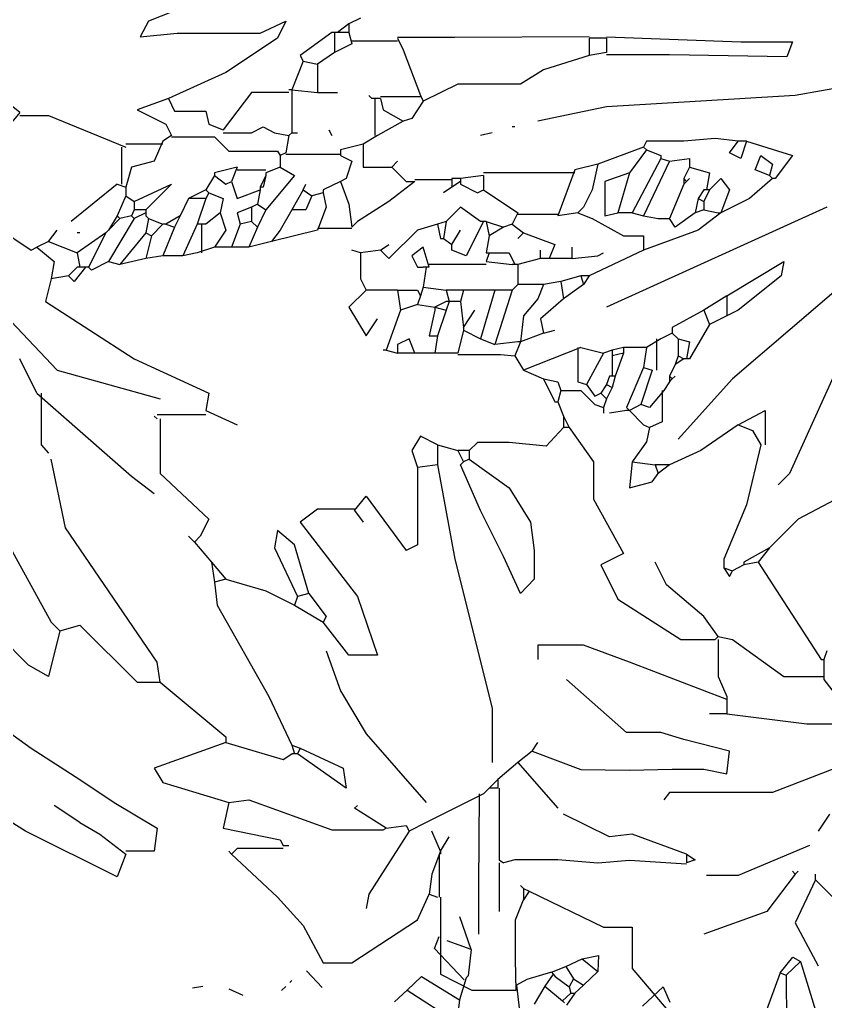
# Model space of a CAD drawing. Header units: metres. Extents: x 1769 to 3632, y 809 to 2652.
# Drawn here: x 2677.8147 to 2678.0442, y 1871.9691 to 1872.2486 of the extents above; entities that cross this region are included whole.
import ezdxf

# ---------------------------------------------------------------- set-up
doc = ezdxf.new("R2010")
doc.units = ezdxf.units.M
doc.header["$LTSCALE"] = 10
doc.layers.add('L-PLNT', color=66, linetype='Continuous')

# ---------------------------------------------------------------- blocks, each defined once
blk = doc.blocks.new('GARRA DE LEON')
at = {"layer": 'L-PLNT', "color": 65, "linetype": 'Continuous'}
for p, q in [((1271.7117, 335.3075), (1271.7821, 335.3903)), ((1271.4342, 335.3158), (1271.4798, 335.3386)), ((1271.4798, 335.3386), (1271.5439, 335.3386)), ((1271.5439, 335.3386), (1271.5429, 335.2951)), ((1271.4342, 335.204), (1271.4342, 335.3158)), ((1271.7117, 335.2474), (1271.7117, 335.3075)), ((1271.9477, 335.2412), (1271.9809, 335.3034)), ((1271.2354, 335.2454), (1271.2644, 335.2992)), ((1271.2644, 335.2992), (1271.3059, 335.2992)), ((1271.3059, 335.2992), (1271.4011, 335.2371)), ((1271.5429, 335.2951), (1271.5429, 335.2371)), ((1271.1982, 335.204), (1271.2354, 335.2454)), ((1271.4891, 335.1874), (1271.4891, 335.2578)), ((1271.5626, 335.1957), (1271.6703, 335.2474)), ((1271.6703, 335.2474), (1271.7117, 335.2474)), ((1271.9063, 335.2247), (1271.8152, 335.2578)), ((1271.9767, 335.1791), (1272.043, 335.2454)), ((1271.4011, 335.2371), (1271.4177, 335.1998)), ((1271.5429, 335.2371), (1271.5543, 335.2081)), ((1271.9767, 335.1791), (1271.9477, 335.2412)), ((1271.3307, 335.1998), (1271.3265, 335.2205)), ((1271.5191, 335.1543), (1271.5191, 335.2247)), ((1271.9477, 335.1708), (1271.9063, 335.2247)), ((1271.1319, 335.1418), (1271.1982, 335.204)), ((1271.4177, 335.1998), (1271.4301, 335.204)), ((1271.4321, 335.1418), (1271.4321, 335.204)), ((1271.5543, 335.1915), (1271.5543, 335.2081)), ((1271.5626, 335.1957), (1271.5543, 335.2081)), ((1271.3887, 335.1087), (1271.3307, 335.1998)), ((1271.4218, 335.1708), (1271.4177, 335.1998)), ((1271.5543, 335.1915), (1271.5502, 335.1874)), ((1271.5543, 335.1915), (1271.5626, 335.1957)), ((1270.9663, 335.175), (1270.8337, 335.1087)), ((1270.9787, 335.1418), (1270.9663, 335.175)), ((1271.4901, 335.0549), (1271.4891, 335.1874)), ((1271.9767, 335.1791), (1271.9767, 335.1708)), ((1271.4342, 335.1377), (1271.4218, 335.1708)), ((1271.8649, 335.1729), (1271.8194, 335.1729)), ((1271.9684, 335.1294), (1271.8649, 335.1729)), ((1271.9477, 335.1708), (1271.9436, 335.1667)), ((1271.9477, 335.1708), (1271.9519, 335.1667)), ((1271.5191, 335.1501), (1271.5253, 335.1543)), ((1271.5191, 335.0466), (1271.5191, 335.1501)), ((1271.5419, 335.1504), (1271.5253, 335.1543)), ((1271.604, 335.1504), (1271.5419, 335.1504)), ((1271.662, 335.1548), (1271.604, 335.1504)), ((1271.7076, 335.1512), (1271.662, 335.1548)), ((1271.7904, 335.1563), (1271.7076, 335.1512)), ((1271.8028, 335.1501), (1271.7904, 335.1543)), ((1271.7904, 335.1418), (1271.7904, 335.1543)), ((1271.7904, 335.1418), (1271.8028, 335.1501)), ((1270.9414, 335.1129), (1270.9787, 335.1418)), ((1271.0201, 335.1377), (1270.9787, 335.1377)), ((1271.0242, 335.1046), (1271.0201, 335.1377)), ((1271.1319, 335.1418), (1271.1278, 335.1377)), ((1271.1402, 335.1336), (1271.1319, 335.1418)), ((1271.2064, 335.1336), (1271.1402, 335.1336)), ((1271.4342, 335.1377), (1271.4218, 335.1087)), ((1271.4342, 335.1377), (1271.4342, 335.1418)), ((1271.4342, 335.1377), (1271.4466, 335.117)), ((1271.7904, 335.1418), (1271.7117, 335.1129)), ((1271.1195, 335.1046), (1271.2023, 335.1211)), ((1271.2023, 335.1211), (1271.2064, 335.1294)), ((1271.2064, 335.1294), (1271.2147, 335.1294)), ((1271.6786, 335.117), (1271.6123, 335.0839)), ((1271.7117, 335.1129), (1271.6786, 335.117)), ((1270.8337, 335.1087), (1270.7343, 335.0466)), ((1270.9124, 335.0963), (1270.9414, 335.1129)), ((1270.9124, 335.0963), (1270.9414, 335.1129)), ((1270.9621, 335.0673), (1271.0242, 335.1046)), ((1271.1278, 335.0673), (1271.1195, 335.1046)), ((1271.1568, 335.0632), (1271.2769, 335.1067)), ((1271.2769, 335.1067), (1271.3514, 335.1067)), ((1271.3555, 335.1046), (1271.31, 335.0756)), ((1271.3514, 335.1067), (1271.3555, 335.1046)), ((1271.3555, 335.1046), (1271.3845, 335.1004)), ((1271.3845, 335.1004), (1271.3887, 335.1087)), ((1271.4135, 335.0963), (1271.3887, 335.1087)), ((1271.9974, 335.0839), (1271.9809, 335.1087)), ((1270.9124, 335.0963), (1270.8752, 335.0714)), ((1271.4963, 335.0549), (1271.4135, 335.0963)), ((1271.31, 335.0756), (1271.3141, 335.0714)), ((1271.546, 335.0093), (1271.604, 335.0756)), ((1270.9124, 335.0342), (1270.9621, 335.0673)), ((1271.0325, 335.0383), (1271.1278, 335.0673)), ((1271.1278, 335.0673), (1271.1568, 335.0632)), ((1271.3265, 334.9679), (1271.4135, 335.0673)), ((1271.7655, 335.0528), (1271.7572, 335.0632)), ((1271.2976, 335.0466), (1271.2272, 334.9969)), ((1271.2934, 335.0176), (1271.2976, 335.0466)), ((1271.5046, 335.0466), (1271.4963, 335.0549)), ((1271.517, 335.0342), (1271.5046, 335.0466)), ((1271.517, 335.0466), (1271.5046, 335.0466)), ((1271.517, 335.0342), (1271.517, 335.0466)), ((1271.9146, 335.0528), (1271.7655, 335.0528)), ((1272.0057, 335.0176), (1271.9146, 335.0528)), ((1270.842, 334.9886), (1270.9124, 335.0342)), ((1271.0201, 335.0176), (1271.0325, 335.0383)), ((1271.546, 335.0093), (1271.517, 335.0342)), ((1271.1236, 334.9803), (1271.0201, 335.0176)), ((1271.2313, 334.9886), (1271.2934, 335.0176)), ((1271.5667, 334.9928), (1271.6371, 335.0197)), ((1271.6371, 335.0197), (1271.7076, 335.0207)), ((1271.7076, 335.0207), (1271.7696, 335.0192)), ((1271.7696, 335.0192), (1271.8152, 335.0192)), ((1271.8152, 335.0192), (1271.8484, 335.0259)), ((1271.8484, 335.0259), (1271.8525, 334.9928)), ((1271.1236, 334.9803), (1271.2064, 335.0052)), ((1271.2064, 335.0052), (1271.2189, 334.9969)), ((1271.5088, 334.9306), (1271.5088, 335.0093)), ((1271.5667, 334.9928), (1271.546, 335.0093)), ((1271.2189, 334.9845), (1271.223, 334.9969)), ((1271.223, 334.9969), (1271.2189, 334.9969)), ((1271.2272, 334.9969), (1271.223, 334.9969)), ((1271.2313, 334.9886), (1271.2272, 334.9969)), ((1271.5667, 334.9928), (1271.575, 334.9803)), ((1271.8525, 334.9928), (1271.7862, 334.9762)), ((1270.7841, 334.9472), (1270.842, 334.9886)), ((1271.1236, 334.9721), (1271.1236, 334.9803)), ((1271.1857, 334.9141), (1271.2189, 334.9845)), ((1271.2189, 334.9845), (1271.2313, 334.9886)), ((1271.7862, 334.9762), (1271.7531, 334.9658)), ((1271.0284, 334.8934), (1271.1236, 334.9721)), ((1271.2893, 334.9058), (1271.3265, 334.9679)), ((1271.7034, 334.9658), (1271.6164, 334.8892)), ((1271.7531, 334.9658), (1271.7034, 334.9658)), ((1271.8484, 334.9389), (1271.9643, 334.9534)), ((1271.9643, 334.9534), (1272.0305, 334.9534)), ((1271.8484, 334.9389), (1271.8235, 334.9389)), ((1271.8484, 334.9182), (1271.8484, 334.9389)), ((1271.9891, 334.8892), (1272.0305, 334.9431)), ((1271.4549, 334.7153), (1271.5088, 334.9306)), ((1271.8484, 334.9182), (1271.7076, 334.8644)), ((1271.8484, 334.9141), (1271.8484, 334.9182)), ((1271.1112, 334.7816), (1271.1857, 334.9141)), ((1271.2686, 334.8478), (1271.2893, 334.9058)), ((1271.8359, 334.8851), (1271.8484, 334.9141)), ((1270.9124, 334.8106), (1270.9953, 334.8934)), ((1270.9953, 334.8934), (1271.0284, 334.8934)), ((1271.0284, 334.8934), (1271.0242, 334.8644)), ((1270.8669, 334.8851), (1270.8379, 334.8685)), ((1270.8834, 334.8188), (1270.8669, 334.8851)), ((1271.8359, 334.8313), (1271.8359, 334.8851)), ((1271.8566, 334.8313), (1271.9312, 334.8851)), ((1271.9312, 334.8851), (1271.9891, 334.8851)), ((1271.9891, 334.8602), (1271.9891, 334.8892)), ((1270.8379, 334.8685), (1270.7965, 334.8271)), ((1271.0242, 334.8644), (1270.8917, 334.6698)), ((1271.7076, 334.8644), (1271.6413, 334.8395)), ((1271.3017, 334.854), (1271.2644, 334.8064)), ((1271.3431, 334.854), (1271.3017, 334.854)), ((1271.3141, 334.7691), (1271.3431, 334.854)), ((1271.575, 334.8395), (1271.575, 334.8602)), ((1271.8939, 334.7194), (1271.985, 334.8602)), ((1271.985, 334.8602), (1271.9891, 334.8602)), ((1271.9933, 334.8478), (1271.9891, 334.8602)), ((1271.6413, 334.8395), (1271.575, 334.8395)), ((1270.871, 334.8064), (1270.8834, 334.8188)), ((1270.8834, 334.8188), (1270.9124, 334.8106)), ((1271.691, 334.7733), (1271.7821, 334.8313)), ((1271.7821, 334.8313), (1271.8318, 334.8313)), ((1271.8359, 334.8271), (1271.8152, 334.7981)), ((1271.8359, 334.8271), (1271.8318, 334.8313)), ((1271.8359, 334.8271), (1271.8566, 334.8313)), ((1270.7841, 334.649), (1270.871, 334.8064)), ((1271.223, 334.7816), (1271.2644, 334.8064)), ((1271.2686, 334.7981), (1271.2644, 334.8064)), ((1271.2437, 334.765), (1271.2686, 334.7981)), ((1271.8152, 334.7981), (1271.7614, 334.7526)), ((1271.1071, 334.7484), (1271.1112, 334.7816)), ((1271.1816, 334.7609), (1271.223, 334.7816)), ((1271.2272, 334.7691), (1271.223, 334.7816)), ((1271.194, 334.6987), (1271.2272, 334.7691)), ((1271.2437, 334.765), (1271.223, 334.6946)), ((1271.2437, 334.765), (1271.2272, 334.7691)), ((1271.2313, 334.6615), (1271.3141, 334.7691)), ((1271.5502, 334.765), (1271.5253, 334.7112)), ((1271.5698, 334.7443), (1271.5502, 334.765)), ((1271.6661, 334.7236), (1271.691, 334.7733)), ((1271.1029, 334.7194), (1271.1071, 334.7484)), ((1271.1236, 334.7443), (1271.1071, 334.7484)), ((1271.1236, 334.7443), (1271.1816, 334.7609)), ((1271.7614, 334.7526), (1271.7448, 334.7194)), ((1271.1029, 334.7194), (1271.1236, 334.7443)), ((1271.5698, 334.7029), (1271.5698, 334.7443)), ((1271.8442, 334.7277), (1271.8525, 334.7402)), ((1271.8525, 334.7402), (1271.8566, 334.7319)), ((1271.0781, 334.6905), (1271.1029, 334.7194)), ((1271.6992, 334.707), (1271.6661, 334.7236)), ((1271.8442, 334.7277), (1271.8566, 334.7319)), ((1271.8442, 334.7153), (1271.8442, 334.7277)), ((1271.8732, 334.7236), (1271.8566, 334.7319)), ((1271.8732, 334.7194), (1271.8732, 334.7236)), ((1271.8939, 334.7194), (1271.8732, 334.7236)), ((1271.9105, 334.6987), (1271.8732, 334.7194)), ((1271.9105, 334.6987), (1271.8939, 334.7194)), ((1271.4301, 334.5786), (1271.4549, 334.7153)), ((1271.5253, 334.7112), (1271.4922, 334.6449)), ((1271.6558, 334.6283), (1271.6992, 334.707)), ((1271.8773, 334.6366), (1271.8442, 334.7153)), ((1271.1982, 334.6739), (1271.194, 334.6987)), ((1271.223, 334.6946), (1271.1982, 334.6739)), ((1271.3265, 334.6242), (1271.3845, 334.7029)), ((1271.4011, 334.6946), (1271.3845, 334.7029)), ((1271.4011, 334.6946), (1271.3845, 334.7029)), ((1271.4011, 334.5828), (1271.4011, 334.6946)), ((1271.5647, 334.6615), (1271.5698, 334.7029)), ((1271.9519, 334.6573), (1271.9105, 334.6987)), ((1271.0781, 334.6905), (1271.0698, 334.6822)), ((1271.0864, 334.6822), (1271.0781, 334.6905)), ((1271.0988, 334.6573), (1271.0864, 334.6822)), ((1270.8917, 334.6698), (1270.871, 334.5704)), ((1271.0284, 334.5911), (1271.0988, 334.6573)), ((1271.2561, 334.6428), (1271.2313, 334.6615)), ((1271.31, 334.6449), (1271.3224, 334.6615)), ((1271.5336, 334.6118), (1271.5647, 334.6615)), ((1272.0223, 334.6201), (1271.9519, 334.6573)), ((1271.31, 334.6428), (1271.2561, 334.6428)), ((1271.31, 334.6449), (1271.3265, 334.6242)), ((1271.4922, 334.6449), (1271.4632, 334.5786)), ((1271.898, 334.5497), (1271.8773, 334.6366)), ((1270.987, 334.5952), (1271.0201, 334.6201)), ((1271.6558, 334.5745), (1271.6558, 334.6283)), ((1271.4756, 334.5704), (1271.5336, 334.6118)), ((1271.7117, 334.5745), (1271.7076, 334.6118)), ((1271.7076, 334.6118), (1271.7407, 334.6035)), ((1271.9394, 334.5911), (1271.9229, 334.6076)), ((1270.8503, 334.4751), (1270.987, 334.5952)), ((1271.7407, 334.6035), (1271.749, 334.5911)), ((1271.0284, 334.5124), (1271.0284, 334.5911)), ((1271.3928, 334.5579), (1271.4011, 334.5828)), ((1271.4301, 334.5786), (1271.4011, 334.5828)), ((1271.4301, 334.5497), (1271.4301, 334.5786)), ((1271.4632, 334.5786), (1271.4674, 334.5745)), ((1271.7117, 334.5745), (1271.7448, 334.5786)), ((1271.7448, 334.5786), (1271.749, 334.5911)), ((1271.7655, 334.5786), (1271.7448, 334.5786)), ((1271.7655, 334.5786), (1271.749, 334.5911)), ((1271.8111, 334.5579), (1271.7655, 334.5786)), ((1272.0761, 334.2888), (1271.9394, 334.5911)), ((1271.4591, 334.5579), (1271.4674, 334.5745)), ((1271.4756, 334.5704), (1271.4674, 334.5745)), ((1271.4756, 334.5579), (1271.4756, 334.5704)), ((1271.6206, 334.5248), (1271.6558, 334.5745)), ((1271.7324, 334.5455), (1271.7117, 334.5745)), ((1270.8565, 334.5497), (1270.8669, 334.5621)), ((1270.8565, 334.4751), (1270.8565, 334.5497)), ((1271.4052, 334.5372), (1271.3928, 334.5579)), ((1271.4301, 334.5497), (1271.4052, 334.5372)), ((1271.4301, 334.5497), (1271.4591, 334.5579)), ((1271.4756, 334.5579), (1271.4591, 334.5579)), ((1271.488, 334.5466), (1271.4756, 334.5579)), ((1271.5874, 334.5517), (1271.5336, 334.5466)), ((1271.6123, 334.5248), (1271.5874, 334.5517)), ((1271.8649, 334.5207), (1271.8111, 334.5579)), ((1271.8856, 334.529), (1271.898, 334.5497)), ((1271.9042, 334.5), (1271.9042, 334.5497)), ((1271.5336, 334.5466), (1271.488, 334.5466)), ((1271.7365, 334.5248), (1271.7324, 334.5455)), ((1271.8566, 334.4544), (1271.778, 334.5414)), ((1271.0946, 334.5), (1271.1402, 334.5207)), ((1271.6123, 334.5082), (1271.6206, 334.5248)), ((1271.6123, 334.5082), (1271.6123, 334.5248)), ((1271.6206, 334.5248), (1271.6123, 334.5248)), ((1271.7076, 334.5), (1271.7282, 334.5207)), ((1271.7282, 334.5207), (1271.7365, 334.5248)), ((1271.7552, 334.5165), (1271.7365, 334.5248)), ((1271.8649, 334.5207), (1271.8856, 334.529)), ((1271.8649, 334.5207), (1271.9042, 334.5)), ((1271.0242, 334.5124), (1271.0201, 334.5082)), ((1271.0946, 334.5062), (1271.0242, 334.5062)), ((1271.604, 334.4875), (1271.6123, 334.5082)), ((1271.7552, 334.471), (1271.7552, 334.5165)), ((1271.0988, 334.4751), (1271.0946, 334.5)), ((1271.6578, 334.4917), (1271.6703, 334.4958)), ((1271.6703, 334.4958), (1271.6703, 334.5041)), ((1271.6744, 334.4834), (1271.6703, 334.4958)), ((1271.7034, 334.5), (1271.6786, 334.5041)), ((1271.7034, 334.4958), (1271.7076, 334.5)), ((1271.7076, 334.5), (1271.7034, 334.5)), ((1271.7282, 334.4378), (1271.7034, 334.4958)), ((1271.7241, 334.4917), (1271.7076, 334.5)), ((1271.7365, 334.4958), (1271.7241, 334.4917)), ((1271.7572, 334.471), (1271.7365, 334.4958)), ((1270.8793, 334.442), (1271.0284, 334.4834)), ((1271.5833, 334.4544), (1271.5999, 334.4875)), ((1271.5999, 334.4875), (1271.604, 334.4875)), ((1271.6082, 334.471), (1271.604, 334.4875)), ((1271.6371, 334.471), (1271.6578, 334.4917)), ((1271.6454, 334.4627), (1271.6578, 334.4793)), ((1271.6578, 334.4793), (1271.6661, 334.4751)), ((1271.6661, 334.4751), (1271.6744, 334.4834)), ((1271.6827, 334.4668), (1271.6744, 334.4834)), ((1271.7407, 334.442), (1271.7241, 334.4917)), ((1270.8503, 334.4751), (1270.8255, 334.4254)), ((1270.9911, 334.4254), (1271.0988, 334.4751)), ((1271.604, 334.4586), (1271.6082, 334.471)), ((1271.6082, 334.471), (1271.6371, 334.471)), ((1271.6744, 334.4627), (1271.6661, 334.4751)), ((1271.6744, 334.4627), (1271.6827, 334.4668)), ((1271.6868, 334.4503), (1271.6827, 334.4668)), ((1271.7655, 334.4586), (1271.7572, 334.471)), ((1271.5543, 334.442), (1271.5833, 334.4544)), ((1271.5833, 334.4544), (1271.604, 334.4586)), ((1271.633, 334.4586), (1271.6454, 334.4627)), ((1271.633, 334.4089), (1271.633, 334.4586)), ((1271.6703, 334.4171), (1271.6454, 334.4627)), ((1271.6786, 334.4503), (1271.6744, 334.4627)), ((1271.6827, 334.4503), (1271.6786, 334.4503)), ((1271.6827, 334.4213), (1271.6827, 334.4503)), ((1271.6868, 334.4503), (1271.6827, 334.4503)), ((1271.6992, 334.4171), (1271.6868, 334.4503)), ((1271.7655, 334.4503), (1271.7655, 334.4586)), ((1271.7696, 334.4544), (1271.7655, 334.4586)), ((1271.7655, 334.4503), (1271.7696, 334.4544)), ((1271.7738, 334.4337), (1271.7655, 334.4503)), ((1271.7696, 334.4544), (1271.7738, 334.4503)), ((1272.0595, 334.2805), (1271.8566, 334.4544)), ((1270.813, 334.3716), (1270.8793, 334.442)), ((1271.5419, 334.4213), (1271.5543, 334.442)), ((1271.6371, 334.4089), (1271.5543, 334.442)), ((1271.7282, 334.4378), (1271.7407, 334.442)), ((1271.7324, 334.4089), (1271.7282, 334.4378)), ((1271.7469, 334.3964), (1271.7469, 334.442)), ((1270.8627, 334.3426), (1270.9911, 334.4254)), ((1271.5212, 334.4192), (1271.5419, 334.4213)), ((1271.5502, 334.4006), (1271.5419, 334.4213)), ((1271.6992, 334.4171), (1271.6827, 334.4213)), ((1271.6827, 334.4171), (1271.6827, 334.4213)), ((1271.778, 334.4213), (1271.7738, 334.4337)), ((1271.7862, 334.4254), (1271.7738, 334.4337)), ((1271.778, 334.4213), (1271.7862, 334.4254)), ((1271.778, 334.3964), (1271.778, 334.4213)), ((1271.7904, 334.4254), (1271.7862, 334.4254)), ((1271.7945, 334.4254), (1271.7904, 334.4254)), ((1271.7945, 334.4006), (1271.7904, 334.4254)), ((1271.8235, 334.3757), (1271.7945, 334.4254)), ((1271.3555, 334.413), (1271.3514, 334.413)), ((1271.3555, 334.413), (1271.3721, 334.4171)), ((1271.3763, 334.355), (1271.3555, 334.413)), ((1271.397, 334.4171), (1271.3721, 334.4171)), ((1271.3721, 334.4047), (1271.3721, 334.4171)), ((1271.397, 334.4171), (1271.3887, 334.3964)), ((1271.4259, 334.4171), (1271.397, 334.4171)), ((1271.4301, 334.3923), (1271.4259, 334.4171)), ((1271.4591, 334.4171), (1271.4259, 334.4171)), ((1271.4591, 334.4192), (1271.5212, 334.4192)), ((1271.4674, 334.384), (1271.4591, 334.4171)), ((1271.6371, 334.4089), (1271.6703, 334.4171)), ((1271.6827, 334.413), (1271.6703, 334.4171)), ((1271.6827, 334.413), (1271.6827, 334.4171)), ((1271.6992, 334.4089), (1271.6827, 334.413)), ((1271.6992, 334.4089), (1271.6992, 334.4171)), ((1271.7324, 334.4089), (1271.6992, 334.4089)), ((1271.7531, 334.3964), (1271.7324, 334.4089)), ((1271.3887, 334.3964), (1271.3721, 334.4047)), ((1271.4674, 334.384), (1271.4922, 334.3964)), ((1271.4922, 334.3964), (1271.5129, 334.4047)), ((1271.5129, 334.326), (1271.4922, 334.3964)), ((1271.5378, 334.326), (1271.5129, 334.4047)), ((1271.546, 334.4006), (1271.5129, 334.4047)), ((1271.5502, 334.4006), (1271.546, 334.4006)), ((1271.5543, 334.3633), (1271.5502, 334.4006)), ((1271.5833, 334.3882), (1271.5502, 334.4006)), ((1271.7696, 334.3882), (1271.7531, 334.3964)), ((1271.7696, 334.3882), (1271.778, 334.3964)), ((1271.778, 334.3964), (1271.7945, 334.4006)), ((1271.3017, 334.3509), (1271.3265, 334.3923)), ((1271.3265, 334.3923), (1271.3431, 334.3674)), ((1271.4259, 334.355), (1271.4177, 334.3923)), ((1271.4177, 334.3923), (1271.4301, 334.3923)), ((1271.4425, 334.355), (1271.4301, 334.3923)), ((1271.4632, 334.3426), (1271.4674, 334.3799)), ((1271.4674, 334.3799), (1271.4674, 334.384)), ((1271.4674, 334.3799), (1271.4839, 334.355)), ((1271.5792, 334.3674), (1271.5833, 334.3882)), ((1271.5833, 334.3882), (1271.5999, 334.384)), ((1271.7696, 334.3799), (1271.7696, 334.3882)), ((1271.8152, 334.355), (1271.7696, 334.3799)), ((1271.6123, 334.3385), (1271.5792, 334.3674)), ((1271.8152, 334.355), (1271.8235, 334.3757)), ((1271.8484, 334.3633), (1271.8235, 334.3757)), ((1271.3265, 334.326), (1271.3017, 334.3509)), ((1271.3721, 334.326), (1271.3763, 334.355)), ((1271.4011, 334.3467), (1271.3763, 334.355)), ((1271.4011, 334.3467), (1271.4259, 334.3509)), ((1271.4259, 334.3509), (1271.4425, 334.355)), ((1271.4259, 334.3509), (1271.4259, 334.355)), ((1271.4425, 334.3426), (1271.4259, 334.3509)), ((1271.4466, 334.3426), (1271.4425, 334.355)), ((1271.575, 334.3385), (1271.5543, 334.3633)), ((1271.9933, 334.2059), (1271.6744, 334.3509)), ((1271.8484, 334.3343), (1271.8152, 334.355)), ((1271.8649, 334.355), (1271.8484, 334.3633)), ((1271.8484, 334.3343), (1271.8484, 334.3633)), ((1271.927, 334.3053), (1271.8649, 334.355)), ((1270.871, 334.3095), (1270.8627, 334.3426)), ((1271.4052, 334.3343), (1271.4011, 334.3467)), ((1271.4425, 334.326), (1271.4466, 334.3426)), ((1271.4466, 334.3426), (1271.4425, 334.3426)), ((1271.4632, 334.3426), (1271.4466, 334.3426)), ((1271.4674, 334.326), (1271.4632, 334.3426)), ((1271.5833, 334.3177), (1271.575, 334.3385)), ((1271.6082, 334.3136), (1271.6123, 334.3385)), ((1271.6413, 334.3177), (1271.6123, 334.3385)), ((1271.3183, 334.3095), (1271.3265, 334.326)), ((1271.3721, 334.326), (1271.3265, 334.326)), ((1271.3721, 334.326), (1271.4011, 334.326)), ((1271.4011, 334.326), (1271.4052, 334.3343)), ((1271.4094, 334.3219), (1271.4052, 334.3343)), ((1271.4094, 334.3219), (1271.4425, 334.326)), ((1271.4135, 334.2929), (1271.4094, 334.3219)), ((1271.4674, 334.326), (1271.4425, 334.326)), ((1271.5129, 334.326), (1271.4674, 334.326)), ((1271.5378, 334.326), (1271.5129, 334.326)), ((1271.546, 334.3177), (1271.5378, 334.326)), ((1271.8484, 334.3343), (1271.9312, 334.2846)), ((1270.8752, 334.2846), (1270.871, 334.3095)), ((1270.8959, 334.3053), (1270.871, 334.3095)), ((1270.9041, 334.3136), (1270.8959, 334.3053)), ((1270.9207, 334.2929), (1270.9041, 334.3136)), ((1271.3183, 334.2722), (1271.3183, 334.3095)), ((1271.546, 334.2888), (1271.546, 334.3177)), ((1271.5833, 334.3177), (1271.546, 334.3177)), ((1271.6082, 334.3136), (1271.5833, 334.3177)), ((1271.6371, 334.3053), (1271.6082, 334.3136)), ((1271.6371, 334.3053), (1271.6413, 334.3177)), ((1271.6496, 334.3053), (1271.6413, 334.3177)), ((1270.9083, 334.2929), (1270.8959, 334.3053)), ((1270.929, 334.297), (1270.9249, 334.2929)), ((1270.9538, 334.2846), (1270.929, 334.297)), ((1271.6496, 334.3053), (1271.6371, 334.3053)), ((1271.7282, 334.2681), (1271.6496, 334.3053)), ((1271.9312, 334.2846), (1271.927, 334.3053)), ((1270.8503, 334.2639), (1270.8752, 334.2846)), ((1270.9083, 334.2722), (1270.9124, 334.2929)), ((1270.9124, 334.2929), (1270.9083, 334.2929)), ((1270.9166, 334.2929), (1270.9124, 334.2929)), ((1270.9207, 334.2929), (1270.9166, 334.2929)), ((1270.9249, 334.2929), (1270.9207, 334.2929)), ((1270.9497, 334.2432), (1270.9249, 334.2929)), ((1270.9538, 334.2846), (1270.9704, 334.2888)), ((1270.9911, 334.2225), (1270.9538, 334.2846)), ((1271.0077, 334.2432), (1270.9704, 334.2888)), ((1271.0077, 334.2805), (1270.9704, 334.2888)), ((1271.0159, 334.2474), (1271.0077, 334.2805)), ((1271.0325, 334.2763), (1271.0077, 334.2805)), ((1271.3597, 334.2805), (1271.3473, 334.2681)), ((1271.4011, 334.2391), (1271.3597, 334.2805)), ((1271.3928, 334.2763), (1271.4011, 334.2929)), ((1271.4011, 334.2929), (1271.4094, 334.2929)), ((1271.4177, 334.2929), (1271.4094, 334.2639)), ((1271.4135, 334.2929), (1271.4094, 334.2929)), ((1271.4177, 334.2929), (1271.4135, 334.2929)), ((1271.5005, 334.2888), (1271.4177, 334.2888)), ((1271.5005, 334.2846), (1271.5378, 334.2888)), ((1271.5046, 334.2722), (1271.5005, 334.2846)), ((1271.5336, 334.2722), (1271.5419, 334.2888)), ((1271.5419, 334.2888), (1271.5378, 334.2888)), ((1271.546, 334.2888), (1271.5419, 334.2888)), ((1271.5792, 334.2805), (1271.546, 334.2888)), ((1271.5792, 334.2805), (1271.5792, 334.2681)), ((1271.5916, 334.2805), (1271.5792, 334.2805)), ((1271.5999, 334.2598), (1271.5916, 334.2805)), ((1271.6247, 334.2805), (1271.5916, 334.2805)), ((1271.6247, 334.2805), (1271.6247, 334.2639)), ((1271.6247, 334.2805), (1271.662, 334.2763)), ((1270.7613, 334.2142), (1270.842, 334.2681)), ((1270.842, 334.2681), (1270.8503, 334.2639)), ((1270.8669, 334.2556), (1270.9083, 334.2722)), ((1270.9497, 334.2432), (1270.9083, 334.2722)), ((1271.0491, 334.2349), (1271.0325, 334.2763)), ((1271.0615, 334.2763), (1271.0325, 334.2763)), ((1271.0822, 334.2308), (1271.0615, 334.2763)), ((1271.0822, 334.2722), (1271.0615, 334.2763)), ((1271.1071, 334.2639), (1271.0822, 334.2722)), ((1271.0884, 334.2308), (1271.0884, 334.2722)), ((1271.3183, 334.2722), (1271.3059, 334.2681)), ((1271.3473, 334.2681), (1271.3183, 334.2722)), ((1271.3473, 334.2681), (1271.3597, 334.2598)), ((1271.4094, 334.2639), (1271.3928, 334.2763)), ((1271.4715, 334.2763), (1271.4508, 334.2681)), ((1271.4508, 334.2681), (1271.4508, 334.2598)), ((1271.4963, 334.2266), (1271.4715, 334.2763)), ((1271.5046, 334.2474), (1271.5005, 334.2722)), ((1271.5005, 334.2722), (1271.5046, 334.2722)), ((1271.5046, 334.2722), (1271.5336, 334.2722)), ((1271.662, 334.2763), (1271.6703, 334.2722)), ((1271.8069, 334.2391), (1271.7282, 334.2681)), ((1271.7282, 334.2474), (1271.7282, 334.2681)), ((1270.8669, 334.2556), (1270.8503, 334.2639)), ((1270.8669, 334.2556), (1270.8793, 334.2391)), ((1271.1236, 334.2391), (1271.1071, 334.2639)), ((1271.1319, 334.2639), (1271.1071, 334.2639)), ((1271.1443, 334.2308), (1271.1319, 334.2639)), ((1271.1568, 334.2639), (1271.1319, 334.2639)), ((1271.1692, 334.2349), (1271.1568, 334.2639)), ((1271.1899, 334.2556), (1271.1568, 334.2639)), ((1271.2561, 334.2391), (1271.1899, 334.2556)), ((1271.2023, 334.2391), (1271.1899, 334.2556)), ((1271.4301, 334.2308), (1271.4342, 334.2515)), ((1271.4342, 334.2515), (1271.4384, 334.2515)), ((1271.4384, 334.2515), (1271.4508, 334.2598)), ((1271.4425, 334.2266), (1271.4384, 334.2515)), ((1271.4508, 334.2598), (1271.4632, 334.2391)), ((1271.5543, 334.2432), (1271.546, 334.2515)), ((1271.5543, 334.2432), (1271.5999, 334.2598)), ((1270.9124, 334.2432), (1270.9083, 334.2432)), ((1270.9538, 334.2391), (1270.9497, 334.2432)), ((1270.9663, 334.2184), (1270.9538, 334.2391)), ((1270.9704, 334.2225), (1270.9538, 334.2391)), ((1271.0077, 334.2432), (1271.0159, 334.2474)), ((1271.0118, 334.2225), (1271.0077, 334.2432)), ((1271.0325, 334.2308), (1271.0159, 334.2474)), ((1271.1153, 334.2142), (1271.1236, 334.2391)), ((1271.2189, 334.2101), (1271.2023, 334.2391)), ((1271.2686, 334.2059), (1271.2561, 334.2391)), ((1271.3059, 334.237), (1271.2561, 334.237)), ((1271.4301, 334.2308), (1271.4011, 334.2391)), ((1271.5005, 334.2266), (1271.5046, 334.2474)), ((1271.5253, 334.2349), (1271.5046, 334.2474)), ((1271.5378, 334.2308), (1271.5543, 334.2432)), ((1271.6537, 334.2225), (1271.6992, 334.2474)), ((1271.6992, 334.2474), (1271.7282, 334.2474)), ((1271.8401, 334.2142), (1271.8069, 334.2391)), ((1270.9663, 334.1728), (1270.9, 334.2266)), ((1270.9663, 334.2184), (1270.9704, 334.2225)), ((1270.987, 334.2184), (1270.9704, 334.2225)), ((1270.987, 334.2184), (1270.9911, 334.2225)), ((1271.0077, 334.2142), (1270.9911, 334.2225)), ((1271.0077, 334.2184), (1271.0118, 334.2225)), ((1271.0118, 334.2225), (1271.0325, 334.2308)), ((1271.0367, 334.2308), (1271.0325, 334.2308)), ((1271.0367, 334.2308), (1271.0491, 334.2349)), ((1271.0574, 334.2184), (1271.0367, 334.2308)), ((1271.0574, 334.2184), (1271.0491, 334.2349)), ((1271.0946, 334.1935), (1271.0822, 334.2308)), ((1271.0946, 334.2308), (1271.0822, 334.2308)), ((1271.1153, 334.2142), (1271.0946, 334.2308)), ((1271.1402, 334.2142), (1271.1443, 334.2308)), ((1271.1609, 334.2266), (1271.1443, 334.2308)), ((1271.1609, 334.2266), (1271.1692, 334.2349)), ((1271.1609, 334.2059), (1271.1609, 334.2266)), ((1271.1816, 334.2101), (1271.1692, 334.2349)), ((1271.3017, 334.2018), (1271.3059, 334.2349)), ((1271.3141, 334.2266), (1271.3059, 334.2349)), ((1271.3597, 334.1977), (1271.3141, 334.2266)), ((1271.4425, 334.2266), (1271.4301, 334.2308)), ((1271.4632, 334.2059), (1271.4425, 334.2266)), ((1271.4922, 334.2266), (1271.4632, 334.2059)), ((1271.4963, 334.2266), (1271.4922, 334.2266)), ((1271.5005, 334.2266), (1271.4963, 334.2266)), ((1271.5005, 334.2266), (1271.5253, 334.2349)), ((1271.5378, 334.2308), (1271.5253, 334.2349)), ((1271.546, 334.2142), (1271.5378, 334.2308)), ((1271.633, 334.2142), (1271.6537, 334.2225)), ((1271.7282, 334.2184), (1271.749, 334.2225)), ((1271.749, 334.2225), (1271.7655, 334.2225)), ((1271.7738, 334.2349), (1271.7655, 334.2225)), ((1271.7862, 334.1728), (1271.7655, 334.2225)), ((1271.8028, 334.2142), (1271.7738, 334.2349)), ((1270.9787, 334.1894), (1270.9663, 334.2184)), ((1270.9911, 334.2101), (1270.987, 334.2184)), ((1270.9911, 334.1977), (1270.9911, 334.2101)), ((1271.0077, 334.2101), (1270.9911, 334.2101)), ((1271.0077, 334.2142), (1271.0077, 334.2184)), ((1271.0077, 334.2101), (1271.0077, 334.2142)), ((1271.0449, 334.1728), (1271.0077, 334.2101)), ((1271.0698, 334.1935), (1271.0574, 334.2184)), ((1271.1195, 334.1935), (1271.1153, 334.2142)), ((1271.1609, 334.2059), (1271.1402, 334.2142)), ((1271.1692, 334.2018), (1271.1816, 334.2101)), ((1271.223, 334.1604), (1271.1816, 334.2101)), ((1271.2354, 334.1811), (1271.2189, 334.2101)), ((1271.2396, 334.2101), (1271.2189, 334.2101)), ((1271.2479, 334.1894), (1271.2396, 334.2101)), ((1271.4963, 334.1811), (1271.546, 334.2142)), ((1271.546, 334.2163), (1271.604, 334.2163)), ((1271.6288, 334.1521), (1271.604, 334.2184)), ((1271.633, 334.2142), (1271.604, 334.2184)), ((1271.6413, 334.2059), (1271.633, 334.2142)), ((1271.6723, 334.1687), (1271.6723, 334.2184)), ((1271.6723, 334.2184), (1271.691, 334.2142)), ((1271.7076, 334.1562), (1271.691, 334.2142)), ((1271.7117, 334.2142), (1271.691, 334.2142)), ((1271.7117, 334.2142), (1271.7282, 334.2184)), ((1271.7531, 334.1355), (1271.7117, 334.2142)), ((1271.7655, 334.1397), (1271.7282, 334.2184)), ((1271.8069, 334.1935), (1271.8028, 334.2142)), ((1271.8152, 334.2101), (1271.8028, 334.2142)), ((1271.8152, 334.2101), (1271.8359, 334.2142)), ((1271.8152, 334.1977), (1271.8152, 334.2101)), ((1271.8359, 334.2142), (1271.8401, 334.2142)), ((1271.8815, 334.1935), (1271.8401, 334.2142)), ((1271.8525, 334.1811), (1271.8401, 334.2142)), ((1270.9787, 334.1894), (1270.9911, 334.1977)), ((1270.9911, 334.1977), (1271.0449, 334.1728)), ((1271.1692, 334.2018), (1271.1609, 334.2059)), ((1271.1733, 334.1811), (1271.1692, 334.2018)), ((1271.2644, 334.1852), (1271.2686, 334.2059)), ((1271.2893, 334.1687), (1271.3017, 334.2018)), ((1271.397, 334.1687), (1271.3597, 334.1977)), ((1271.6537, 334.1811), (1271.6413, 334.2059)), ((1271.8069, 334.1935), (1271.8152, 334.1977)), ((1271.8235, 334.1811), (1271.8152, 334.1977)), ((1270.9787, 334.1769), (1270.9787, 334.1894)), ((1271.0946, 334.1811), (1271.0698, 334.1935)), ((1271.0946, 334.1935), (1271.0698, 334.1935)), ((1271.0988, 334.1852), (1271.0946, 334.1935)), ((1271.0946, 334.1811), (1271.0988, 334.1852)), ((1271.1071, 334.1604), (1271.0946, 334.1811)), ((1271.0988, 334.1852), (1271.1195, 334.1935)), ((1271.1319, 334.1687), (1271.1402, 334.1935)), ((1271.1402, 334.1935), (1271.1733, 334.1811)), ((1271.1733, 334.1769), (1271.1733, 334.1811)), ((1271.2354, 334.1811), (1271.2479, 334.1894)), ((1271.2354, 334.1811), (1271.2396, 334.1728)), ((1271.2644, 334.1852), (1271.2479, 334.1894)), ((1271.2644, 334.1811), (1271.2644, 334.1852)), ((1271.2893, 334.1687), (1271.2644, 334.1811)), ((1271.4508, 334.1769), (1271.4384, 334.1852)), ((1271.4632, 334.1728), (1271.488, 334.1852)), ((1271.488, 334.1852), (1271.4963, 334.1811)), ((1271.4963, 334.1604), (1271.4963, 334.1811)), ((1271.662, 334.1438), (1271.6537, 334.1811)), ((1271.8152, 334.1811), (1271.8069, 334.1935)), ((1271.8194, 334.1811), (1271.8152, 334.1811)), ((1271.8235, 334.1562), (1271.8194, 334.1811)), ((1271.8235, 334.1811), (1271.8194, 334.1811)), ((1271.8235, 334.1811), (1271.8401, 334.1645)), ((1271.8401, 334.1645), (1271.8525, 334.1811)), ((1271.9146, 334.1645), (1271.8815, 334.1935)), ((1270.9663, 334.1728), (1270.9787, 334.1769)), ((1270.9725, 334.119), (1270.9725, 334.1728)), ((1270.987, 334.148), (1270.9787, 334.1769)), ((1271.1071, 334.1604), (1271.1236, 334.1728)), ((1271.1236, 334.1728), (1271.1319, 334.1687)), ((1271.1402, 334.148), (1271.1319, 334.1687)), ((1271.1774, 334.1769), (1271.1733, 334.1769)), ((1271.1816, 334.1604), (1271.1733, 334.1769)), ((1271.1816, 334.1604), (1271.1774, 334.1769)), ((1271.2976, 334.1645), (1271.2893, 334.1687)), ((1271.3638, 334.148), (1271.3845, 334.1687)), ((1271.3845, 334.1687), (1271.397, 334.1687)), ((1271.4508, 334.1666), (1271.397, 334.1666)), ((1271.4508, 334.1645), (1271.4508, 334.1769)), ((1271.4632, 334.1687), (1271.4508, 334.1769)), ((1271.4632, 334.1687), (1271.4632, 334.1728)), ((1271.4632, 334.1645), (1271.4632, 334.1687)), ((1271.7076, 334.1562), (1271.6723, 334.1687)), ((1271.7862, 334.1645), (1271.7862, 334.1728)), ((1271.7904, 334.1687), (1271.7862, 334.1728)), ((1271.7862, 334.1645), (1271.7904, 334.1687)), ((1271.7904, 334.1687), (1271.7945, 334.1645)), ((1271.1071, 334.1562), (1271.1071, 334.1604)), ((1271.1402, 334.148), (1271.1071, 334.1562)), ((1271.1402, 334.1521), (1271.1816, 334.1521)), ((1271.1816, 334.1562), (1271.1816, 334.1604)), ((1271.2023, 334.148), (1271.1816, 334.1562)), ((1271.2023, 334.148), (1271.223, 334.1604)), ((1271.3059, 334.1397), (1271.2976, 334.1645)), ((1271.4632, 334.1645), (1271.4508, 334.1645)), ((1271.4963, 334.1604), (1271.4632, 334.1645)), ((1271.6288, 334.1562), (1271.4963, 334.1562)), ((1271.662, 334.1438), (1271.6288, 334.1521)), ((1271.7324, 334.1231), (1271.7076, 334.1562)), ((1271.7945, 334.148), (1271.7862, 334.1645)), ((1271.7945, 334.148), (1271.8235, 334.1562)), ((1271.9105, 334.1604), (1271.8898, 334.1521)), ((1271.8898, 334.1521), (1271.898, 334.1314)), ((1271.9105, 334.1604), (1271.9146, 334.1645)), ((1271.9146, 334.1438), (1271.9105, 334.1604)), ((1271.9187, 334.1645), (1271.9146, 334.1645)), ((1271.9436, 334.1314), (1271.9187, 334.1645)), ((1271.0201, 334.1397), (1270.987, 334.148)), ((1271.0325, 334.1107), (1271.0201, 334.1397)), ((1271.2023, 334.1314), (1271.2023, 334.148)), ((1271.2893, 334.1314), (1271.3059, 334.1397)), ((1271.3224, 334.1148), (1271.3224, 334.148)), ((1271.3224, 334.148), (1271.3638, 334.148)), ((1271.3638, 334.148), (1271.3721, 334.1397)), ((1271.7282, 334.119), (1271.662, 334.1438)), ((1271.7531, 334.1355), (1271.7655, 334.1397)), ((1271.7655, 334.1397), (1271.7945, 334.1355)), ((1271.7945, 334.1355), (1271.7945, 334.148)), ((1271.898, 334.1314), (1271.9146, 334.1438)), ((1271.1071, 334.1045), (1271.1278, 334.1252)), ((1271.1278, 334.1252), (1271.1982, 334.1252)), ((1271.1982, 334.1252), (1271.2023, 334.1314)), ((1271.2106, 334.1273), (1271.2023, 334.1314)), ((1271.2106, 334.1293), (1271.2893, 334.1293)), ((1271.2147, 334.1024), (1271.2106, 334.1273)), ((1271.2893, 334.1231), (1271.2893, 334.1314)), ((1271.3224, 334.1148), (1271.2893, 334.1231)), ((1271.7282, 334.119), (1271.7324, 334.1231)), ((1271.7324, 334.1231), (1271.7531, 334.1314)), ((1271.7531, 334.1314), (1271.7531, 334.1355)), ((1271.869, 334.1355), (1271.8525, 334.1273)), ((1271.8525, 334.1273), (1271.8649, 334.1107)), ((1271.8773, 334.1107), (1271.869, 334.1355)), ((1271.8773, 334.1107), (1271.9436, 334.1314)), ((1270.8669, 334.0734), (1270.9787, 334.119)), ((1271.0325, 334.1148), (1270.9787, 334.1148)), ((1271.0449, 334.1024), (1271.0325, 334.1107)), ((1271.3431, 334.1024), (1271.3224, 334.1148)), ((1271.7324, 334.1107), (1271.7282, 334.119)), ((1271.7862, 334.1107), (1271.7324, 334.1107)), ((1271.8318, 334.1066), (1271.7862, 334.1107)), ((1271.8649, 334.1107), (1271.8318, 334.1066)), ((1271.8773, 334.1107), (1271.8649, 334.1107)), ((1270.8255, 334.0693), (1270.8047, 334.0941)), ((1271.0367, 334.0858), (1271.0449, 334.1024)), ((1271.0449, 334.1045), (1271.1071, 334.1045)), ((1271.0988, 334.0858), (1271.1195, 334.0941)), ((1271.1195, 334.0983), (1271.1609, 334.0983)), ((1271.1609, 334.0403), (1271.1195, 334.0941)), ((1271.1609, 334.0983), (1271.1774, 334.09)), ((1271.1774, 334.09), (1271.194, 334.0983)), ((1271.194, 334.0983), (1271.2147, 334.1024)), ((1271.2189, 334.0983), (1271.2147, 334.1024)), ((1271.2189, 334.0361), (1271.2189, 334.0983)), ((1271.2189, 334.0983), (1271.2272, 334.0983)), ((1271.2727, 334.0941), (1271.2769, 334.1024)), ((1271.339, 334.0486), (1271.339, 334.1024)), ((1271.3804, 334.0817), (1271.3431, 334.1024)), ((1271.5088, 334.0983), (1271.4922, 334.1024)), ((1270.9953, 334.0651), (1271.0367, 334.0858)), ((1271.0946, 334.0672), (1271.0988, 334.0858)), ((1271.3514, 334.0651), (1271.3804, 334.0817)), ((1271.3928, 334.0776), (1271.3804, 334.0817)), ((1271.5419, 334.09), (1271.5378, 334.09)), ((1271.6744, 334.061), (1271.575, 334.0817)), ((1270.8255, 334.0693), (1270.8006, 334.0486)), ((1270.8255, 334.0734), (1270.8669, 334.0734)), ((1271.0408, 334.0486), (1271.0491, 334.0672)), ((1271.0491, 334.0672), (1271.0946, 334.0672)), ((1271.4094, 334.0527), (1271.3928, 334.0776)), ((1271.0408, 334.0486), (1270.9953, 334.0651)), ((1271.3473, 334.0486), (1271.3514, 334.0651)), ((1271.4052, 334.0444), (1271.4094, 334.0527)), ((1271.4591, 334.0279), (1271.4094, 334.0527)), ((1271.9477, 334.0444), (1271.6744, 334.061)), ((1271.1236, 334.0113), (1271.0408, 334.0486)), ((1271.2147, 334.0403), (1271.1609, 334.0403)), ((1271.2189, 334.0361), (1271.2561, 334.0403)), ((1271.2561, 333.9989), (1271.2561, 334.0403)), ((1271.2561, 334.0403), (1271.2851, 334.0403)), ((1271.3348, 334.0486), (1271.3307, 334.0444)), ((1271.3473, 334.0486), (1271.3348, 334.0486)), ((1271.4052, 334.0465), (1271.3473, 334.0465)), ((1271.3804, 333.9782), (1271.4052, 334.0444)), ((1272.1134, 334.0154), (1271.9477, 334.0444)), ((1271.2189, 334.0361), (1271.2147, 334.0361)), ((1271.2354, 333.9947), (1271.2189, 334.0361)), ((1271.5502, 334.0279), (1271.4591, 334.0279)), ((1271.5833, 334.0072), (1271.5502, 334.0279)), ((1271.1982, 333.9616), (1271.1236, 334.0113)), ((1271.2313, 333.9865), (1271.2354, 333.9947)), ((1271.2354, 333.9947), (1271.2561, 333.9989)), ((1271.281, 333.9823), (1271.2561, 333.9989)), ((1271.6496, 333.9865), (1271.5833, 334.0072)), ((1271.2769, 333.9533), (1271.2313, 333.9865)), ((1271.281, 333.9533), (1271.281, 333.9823)), ((1271.3059, 333.9699), (1271.281, 333.9823)), ((1271.6744, 333.9823), (1271.6496, 333.9865)), ((1271.6496, 333.9616), (1271.6496, 333.9865)), ((1271.7655, 333.9854), (1271.6744, 333.9854)), ((1271.6744, 333.9616), (1271.6744, 333.9823)), ((1271.9353, 333.9885), (1271.7655, 333.9854)), ((1271.9436, 333.9668), (1271.9353, 333.9885)), ((1271.3017, 333.9533), (1271.3059, 333.9699)), ((1271.3721, 333.9616), (1271.3804, 333.9782)), ((1271.6744, 333.9595), (1271.869, 333.9668)), ((1271.869, 333.9668), (1271.9436, 333.9668)), ((1271.0118, 333.9368), (1270.9994, 333.9595)), ((1270.9994, 333.9595), (1271.0532, 333.9544)), ((1271.0532, 333.9544), (1271.1733, 333.9544)), ((1271.1733, 333.9544), (1271.2106, 333.9368)), ((1271.2106, 333.9368), (1271.1982, 333.9616)), ((1271.281, 333.9533), (1271.2769, 333.9533)), ((1271.2851, 333.9533), (1271.281, 333.9533)), ((1271.3017, 333.9409), (1271.2851, 333.9533)), ((1271.3017, 333.9533), (1271.2851, 333.9533)), ((1271.3017, 333.9409), (1271.3017, 333.9533)), ((1271.3721, 333.9657), (1271.3059, 333.9657)), ((1271.4549, 333.9606), (1271.3721, 333.9606)), ((1271.6496, 333.9595), (1271.4549, 333.9606)), ((1271.6744, 333.9616), (1271.6496, 333.9616)), ((1271.3183, 333.9326), (1271.3017, 333.9409)), ((1271.1692, 333.8746), (1271.0118, 333.9368)), ((1272.6724, 333.2286), (1272.4074, 333.5144)), ((1272.7014, 333.2286), (1272.6683, 333.2949)), ((1272.6683, 333.2203), (1272.5938, 333.2576)), ((1272.6683, 333.2203), (1272.6724, 333.2286)), ((1272.7014, 333.2286), (1272.6724, 333.2286)), ((1272.6973, 333.2162), (1272.7014, 333.2286)), ((1272.6683, 333.2203), (1272.6973, 333.2162)), ((1272.5316, 333.1189), (1272.5234, 333.1417)), ((1272.4902, 333.1189), (1272.5316, 333.1189)), ((1272.4074, 333.0009), (1272.4115, 333.034)), ((1272.4322, 333.0381), (1272.4115, 333.0423)), ((1272.4115, 333.034), (1272.4115, 333.0381)), ((1272.4281, 333.034), (1272.4115, 333.034)), ((1272.4281, 333.034), (1272.4322, 333.0381)), ((1272.4322, 333.0257), (1272.4281, 333.034)), ((1272.4488, 333.0381), (1272.4322, 333.0381)), ((1272.4447, 333.0216), (1272.4488, 333.0381)), ((1272.4778, 333.0381), (1272.4488, 333.0381)), ((1272.4736, 333.0091), (1272.4778, 333.0381)), ((1272.4944, 333.0216), (1272.4778, 333.0381)), ((1272.4281, 333.0009), (1272.4322, 333.0257)), ((1272.4447, 333.0216), (1272.4322, 333.0257)), ((1272.4488, 333.0009), (1272.4447, 333.0216)), ((1272.4736, 333.0091), (1272.4944, 333.0216)), ((1272.3784, 332.9719), (1272.3536, 333.005)), ((1272.4074, 333.0009), (1272.3784, 333.0091)), ((1272.4281, 332.9967), (1272.4074, 333.0009)), ((1272.4281, 332.9926), (1272.4488, 333.0009)), ((1272.4281, 332.9967), (1272.4281, 333.0009)), ((1272.4488, 333.0009), (1272.4736, 333.0091)), ((1272.4281, 332.9926), (1272.395, 332.976)), ((1272.4281, 332.9926), (1272.4281, 332.9967)), ((1272.395, 332.976), (1272.3784, 332.9719)), ((1272.2583, 332.8683), (1272.279, 332.9512)), ((1272.3039, 332.9304), (1272.279, 332.9512)), ((1272.2873, 332.8683), (1272.3039, 332.9304)), ((1272.3329, 332.9139), (1272.3039, 332.9304)), ((1272.3287, 332.9139), (1272.3287, 332.8518)), ((1272.337, 332.9139), (1272.3329, 332.9139)), ((1272.366, 332.889), (1272.337, 332.9139)), ((1272.366, 332.889), (1272.3494, 332.8559)), ((1272.366, 332.889), (1272.3867, 332.8435)), ((1272.2583, 332.8683), (1272.2335, 332.8683)), ((1272.2583, 332.8683), (1272.2873, 332.8683)), ((1272.3287, 332.8518), (1272.3453, 332.8435)), ((1272.1713, 332.7482), (1272.1713, 332.7814)), ((1272.1341, 332.7441), (1272.1258, 332.7441)), ((1272.1465, 332.7441), (1272.1424, 332.7441)), ((1272.0719, 332.6903), (1272.0803, 332.711)), ((1272.0347, 332.653), (1272.0471, 332.6613))]:
    blk.add_line(p, q, dxfattribs=at)

msp = doc.modelspace()

# ---------------------------------------------------------------- block references
at = {"layer": 'L-PLNT', "color": 173, "xscale": -0.1967723582811821, "yscale": 0.1967723582811821, "zscale": 0.1967723582811821}
for p, rotation in [((2427.75148, 1937.95768), 180), ((2450.76524, 1748.03152), 223.2793145006609)]:
    msp.add_blockref('GARRA DE LEON', p, dxfattribs=dict(at, rotation=rotation))

doc.saveas('drawing.dxf')
